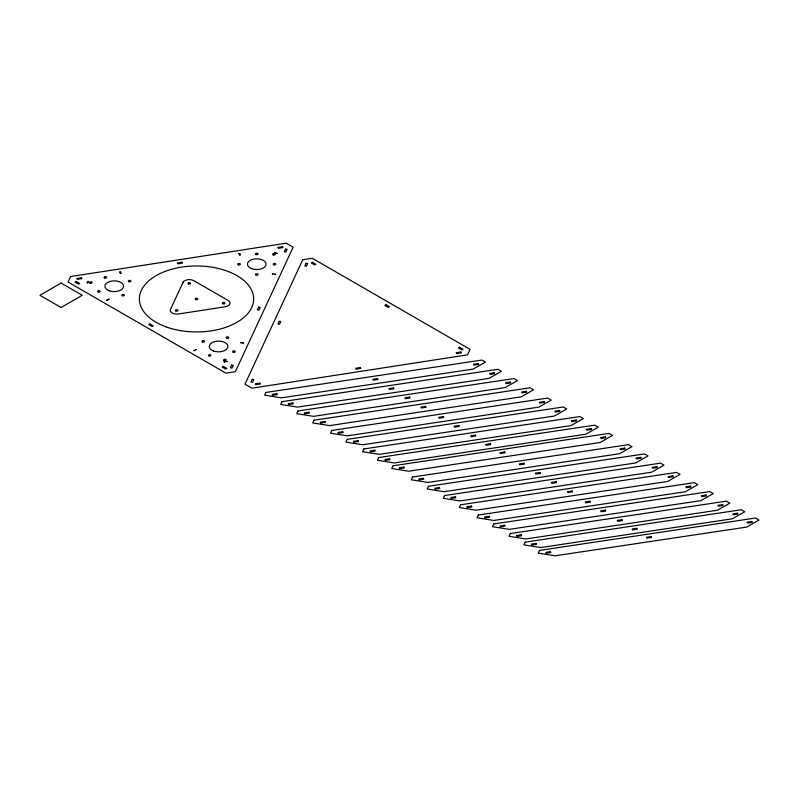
<?xml version="1.0" encoding="UTF-8"?>
<svg xmlns="http://www.w3.org/2000/svg" width="799" height="799" viewBox="0 0 799 799"><rect width="100%" height="100%" fill="white"/><g stroke="black" fill="none" stroke-linecap="round" stroke-linejoin="round"><path stroke-width="1.2" d="M87.031 282.736L88.07 282.766L87.031 282.716M87.59 281.528L88.629 281.558L87.6 281.508M240.469 342.671L241.508 342.691L240.469 342.641M242.566 342.991L243.605 343.021L242.586 342.931M272.379 273.917L273.408 273.947L272.379 273.897M274.476 274.247L275.515 274.277L274.476 274.227M106.666 300.194L107.705 300.214L106.666 300.194M108.205 299.305L109.243 299.355L108.225 299.245M193.837 350.521L194.876 350.541L193.837 350.501M195.375 349.632L196.414 349.652L195.375 349.632M274.816 252.554L275.855 252.594L274.826 252.514M276.354 253.443L277.393 253.463L276.364 253.423M119.73 272.05L120.759 272.089L119.73 272.03M120.289 273.268L121.328 273.298L120.299 273.228M224.09 361.857L225.118 361.907L224.11 361.787M226.197 361.528L227.226 361.567L226.207 361.488M238.801 253.633L239.84 253.673L238.801 253.633M239.36 254.851L240.399 254.881L239.37 254.821M70.592 276.544L68.045 282.027L225.867 373.143L235.365 371.675L293.133 247.201L286.182 243.196L70.592 276.544M183.021 282.357L170.447 309.443A6.472 3.735 0 0 0 178.377 314.017L225.288 306.766A6.472 3.735 0 0 0 228.194 300.504L193.847 280.679A6.472 3.735 0 0 0 183.021 282.357M231.69 365.133L230.432 367.84L232 368.089L233.258 365.373L231.69 365.133M258.616 307.116L257.358 309.822L258.926 310.062L260.184 307.355L258.616 307.116M285.543 249.098L284.284 251.805L285.852 252.045L287.111 249.338L285.543 249.098M302.761 259.715L244.993 384.179L251.945 388.194L467.525 354.836L470.072 349.363L312.249 258.247L302.761 259.715M252.264 379.335L251.016 382.042L252.574 382.292L253.832 379.575L252.264 379.335M279.201 321.318L277.942 324.024L279.5 324.264L280.759 321.558L279.201 321.318M306.127 263.3L304.868 266.007L306.426 266.247L307.685 263.54L306.127 263.3M265.977 392.439L264.669 395.175L281.428 397.842L473.058 369.108L485.442 362.067L481.997 360.049L265.977 392.439M281.997 401.687L280.689 404.424L297.458 407.1L489.078 378.366L501.472 371.315L498.027 369.298L281.997 401.687M298.027 410.946L296.719 413.672L313.488 416.349L505.108 387.615L517.502 380.574L514.057 378.556L298.027 410.946M314.057 420.194L312.749 422.931L329.508 425.607L521.138 396.873L533.522 389.822L530.077 387.805L314.057 420.194M331.795 430.441L330.486 433.178L347.255 435.845L538.876 407.12L551.27 400.069L547.824 398.052L331.795 430.441M347.255 439.36L345.947 442.097L362.706 444.773L554.336 416.039L566.721 408.988L563.275 406.971L347.255 439.36M363.855 448.948L362.546 451.685L379.305 454.351L570.935 425.627L583.33 418.576L579.874 416.559L363.855 448.948M378.736 457.537L377.428 460.274L394.197 462.951L585.817 434.217L598.211 427.165L594.766 425.148L378.736 457.537M393.048 465.797L391.74 468.534L408.499 471.21L600.129 442.476L612.513 435.425L609.068 433.408L393.048 465.797M412.504 477.033L411.195 479.77L427.964 482.446L619.585 453.712L631.979 446.661L628.533 444.644L412.504 477.033M428.534 486.291L427.225 489.028L443.994 491.695L635.614 462.971L648.009 455.919L644.563 453.902L428.534 486.291M444.564 495.54L443.255 498.276L460.014 500.953L651.644 472.219L664.029 465.168L660.583 463.15L444.564 495.54M460.584 504.798L459.275 507.535L476.044 510.201L667.664 481.467L680.059 474.426L676.613 472.409L460.584 504.798M478.331 515.035L477.023 517.772L493.792 520.449L685.412 491.715L697.807 484.673L694.361 482.646L478.331 515.035M493.782 523.964L492.474 526.701L509.243 529.367L700.863 500.643L713.257 493.592L709.812 491.575L493.782 523.964M510.381 533.542L509.073 536.279L525.842 538.955L717.462 510.221L729.857 503.18L726.411 501.153L510.381 533.542M525.263 542.141L523.964 544.868L540.723 547.545L732.353 518.811L744.738 511.769L741.292 509.752L525.263 542.141M539.575 550.401L538.266 553.138L555.035 555.804L746.656 527.08L759.05 520.029L755.604 518.012L539.575 550.401M61.104 283.066L39.95 295.28L61.104 307.495L82.247 295.28L61.104 283.066M76.255 281.478L75.106 282.137L78.542 284.114L79.69 283.455L76.255 281.478M149.822 323.945L148.674 324.604L152.11 326.591L153.258 325.932L149.822 323.945M312.439 262.322L311.3 262.981L314.736 264.958L315.875 264.299L312.439 262.322M223.39 366.421L222.242 367.081L225.678 369.068L226.826 368.399L223.39 366.421M386.007 304.789L384.868 305.458L388.304 307.435L389.443 306.776L386.007 304.789M459.575 347.265L458.436 347.925L461.862 349.912L463.011 349.253L459.575 347.265M81.498 277.762L76.804 278.481L77.223 279.39L81.917 278.661L81.498 277.762M181.992 262.212L177.298 262.941L177.718 263.84L182.412 263.121L181.992 262.212M282.486 246.671L277.792 247.39L278.212 248.299L282.906 247.57L282.486 246.671M259.915 383.091L255.221 383.81L255.64 384.719L260.334 383.989L259.915 383.091M360.409 367.54L355.715 368.269L356.134 369.168L360.818 368.449L360.409 367.54M460.903 351.999L456.209 352.719L456.628 353.627L461.313 352.898L460.903 351.999M276.863 393.697L272.159 394.406L272.569 395.315L277.263 394.606L276.863 393.697M377.557 378.606L372.853 379.305L373.263 380.214L377.967 379.505L377.557 378.606M478.261 363.505L473.557 364.204L473.967 365.113L478.661 364.404L478.261 363.505M292.883 402.956L288.189 403.655L288.589 404.564L293.293 403.855L292.883 402.956M393.587 387.855L388.883 388.564L389.293 389.463L393.997 388.763L393.587 387.855M494.281 372.753L489.587 373.463L489.987 374.371L494.691 373.662L494.281 372.753M308.913 412.204L304.209 412.913L304.619 413.812L309.323 413.113L308.913 412.204M409.607 397.113L404.913 397.812L405.323 398.721L410.017 398.012L409.607 397.113M510.311 382.012L505.607 382.711L506.017 383.62L510.721 382.911L510.311 382.012M324.943 421.463L320.239 422.162L320.649 423.071L325.343 422.361L324.943 421.463M425.637 406.361L420.943 407.071L421.343 407.969L426.047 407.27L425.637 406.361M526.341 391.26L521.637 391.969L522.047 392.868L526.741 392.169L526.341 391.26M342.681 431.71L337.987 432.409L338.386 433.318L343.091 432.609L342.681 431.71M443.385 416.609L438.681 417.308L439.09 418.217L443.795 417.507L443.385 416.609M544.079 401.507L539.385 402.217L539.784 403.115L544.489 402.416L544.079 401.507M358.142 440.629L353.438 441.328L353.847 442.237L358.551 441.527L358.142 440.629M458.836 425.527L454.142 426.237L454.541 427.135L459.245 426.436L458.836 425.527M559.54 410.426L554.836 411.135L555.245 412.044L559.939 411.335L559.54 410.426M374.741 450.207L370.037 450.916L370.446 451.825L375.15 451.115L374.741 450.207M475.435 435.115L470.741 435.815L471.14 436.723L475.844 436.014L475.435 435.115M576.139 420.014L571.435 420.723L571.844 421.622L576.538 420.923L576.139 420.014M389.622 458.806L384.918 459.505L385.328 460.414L390.032 459.705L389.622 458.806M490.316 443.705L485.622 444.414L486.022 445.313L490.726 444.614L490.316 443.705M591.02 428.604L586.316 429.313L586.726 430.212L591.43 429.512L591.02 428.604M403.934 467.065L399.23 467.775L399.64 468.673L404.334 467.974L403.934 467.065M504.628 451.964L499.924 452.673L500.334 453.572L505.038 452.873L504.628 451.964M605.332 436.863L600.628 437.572L601.038 438.481L605.732 437.772L605.332 436.863M423.39 478.301L418.696 479.01L419.095 479.909L423.8 479.21L423.39 478.301M524.094 463.2L519.39 463.909L519.799 464.808L524.494 464.109L524.094 463.2M624.788 448.099L620.084 448.808L620.493 449.717L625.198 449.008L624.788 448.099M439.42 487.55L434.716 488.259L435.125 489.168L439.83 488.459L439.42 487.55M540.114 472.459L535.42 473.158L535.819 474.067L540.524 473.358L540.114 472.459M640.818 457.358L636.114 458.067L636.523 458.966L641.227 458.266L640.818 457.358M455.45 496.808L450.746 497.507L451.155 498.416L455.849 497.707L455.45 496.808M556.144 481.707L551.44 482.416L551.849 483.315L556.553 482.616L556.144 481.707M656.848 466.606L652.144 467.315L652.553 468.224L657.247 467.515L656.848 466.606M471.47 506.057L466.776 506.766L467.175 507.675L471.879 506.966L471.47 506.057M572.174 490.966L567.47 491.665L567.879 492.574L572.583 491.864L572.174 490.966M672.868 475.864L668.174 476.564L668.573 477.472L673.277 476.763L672.868 475.864M489.218 516.304L484.514 517.013L484.923 517.912L489.627 517.213L489.218 516.304M589.912 501.203L585.218 501.912L585.627 502.821L590.321 502.112L589.912 501.203M690.616 486.112L685.912 486.811L686.321 487.72L691.025 487.01L690.616 486.112M504.668 525.223L499.974 525.932L500.374 526.841L505.078 526.132L504.668 525.223M605.372 510.132L600.668 510.831L601.078 511.74L605.782 511.03L605.372 510.132M706.066 495.03L701.372 495.74L701.772 496.638L706.476 495.939L706.066 495.03M521.268 534.811L516.573 535.52L516.973 536.419L521.677 535.72L521.268 534.811M621.972 519.71L617.267 520.419L617.677 521.318L622.381 520.618L621.972 519.71M722.666 504.618L717.971 505.318L718.371 506.226L723.075 505.517L722.666 504.618M536.149 543.4L531.455 544.109L531.864 545.008L536.558 544.309L536.149 543.4M636.853 528.309L632.149 529.008L632.558 529.917L637.262 529.208L636.853 528.309M737.547 513.208L732.853 513.907L733.262 514.816L737.956 514.107L737.547 513.208M550.461 551.67L545.767 552.369L546.166 553.278L550.871 552.568L550.461 551.67M651.165 536.568L646.461 537.268L646.87 538.176L651.565 537.467L651.165 536.568M751.859 521.467L747.165 522.176L747.564 523.075L752.268 522.376L751.859 521.467M166.781 327.141A57.148 32.999 0 0 0 253.663 299.745A57.148 32.999 0 0 0 169.138 270.002A57.148 32.999 0 0 0 166.781 327.141M208.978 355.964A1.298 0.749 0 0 0 210.996 355.395A1.298 0.749 0 0 0 209.138 354.676A1.298 0.749 0 0 0 208.978 355.964M202.566 342.002A1.298 0.749 0 0 0 204.504 341.353A1.298 0.749 0 0 0 202.566 340.704A1.298 0.749 0 0 0 202.566 342.002M226.726 338.217A1.298 0.749 0 0 0 228.744 337.657A1.298 0.749 0 0 0 226.886 336.928A1.298 0.749 0 0 0 226.726 338.217M233.218 352.209A1.298 0.749 0 0 0 235.236 351.65A1.298 0.749 0 0 0 233.378 350.921A1.298 0.749 0 0 0 233.218 352.209M224.219 360.659A1.298 0.749 0 0 0 226.157 360.019A1.298 0.749 0 0 0 224.219 359.37A1.298 0.749 0 0 0 224.219 360.659M222.891 303.77A1.298 0.749 0 0 0 224.909 303.211A1.298 0.749 0 0 0 223.051 302.481A1.298 0.749 0 0 0 222.891 303.77M188.544 283.945A1.298 0.749 0 0 0 190.562 283.375A1.298 0.749 0 0 0 188.704 282.656A1.298 0.749 0 0 0 188.544 283.945M176.05 311.061A1.298 0.749 0 0 0 177.997 310.412A1.298 0.749 0 0 0 176.05 309.762A1.298 0.749 0 0 0 176.05 311.061M195.805 299.585A1.298 0.749 0 0 0 197.822 299.016A1.298 0.749 0 0 0 195.965 298.287A1.298 0.749 0 0 0 195.805 299.585M213.363 350.921A9.308 5.373 0 0 0 227.865 346.856A9.308 5.373 0 0 0 214.512 341.642A9.308 5.373 0 0 0 213.363 350.921M251.735 268.704A9.308 5.373 0 0 0 266.067 264.439A9.308 5.373 0 0 0 252.504 259.405A9.308 5.373 0 0 0 251.735 268.704M273.238 254.901A1.298 0.749 0 0 0 275.236 254.302A1.298 0.749 0 0 0 273.348 253.603A1.298 0.749 0 0 0 273.238 254.901M256.07 254.571A1.298 0.749 0 0 0 258.067 253.972A1.298 0.749 0 0 0 256.179 253.273A1.298 0.749 0 0 0 256.07 254.571M238.322 264.809A1.298 0.749 0 0 0 240.319 264.219A1.298 0.749 0 0 0 238.432 263.52A1.298 0.749 0 0 0 238.322 264.809M256.07 275.056A1.298 0.749 0 0 0 258.067 274.466A1.298 0.749 0 0 0 256.179 273.767A1.298 0.749 0 0 0 256.07 275.056M273.817 264.809A1.298 0.749 0 0 0 275.805 264.219A1.298 0.749 0 0 0 273.917 263.52A1.298 0.749 0 0 0 273.817 264.809M109.393 290.826A9.308 5.373 0 0 0 123.545 286.362A9.308 5.373 0 0 0 109.783 281.518A9.308 5.373 0 0 0 109.393 290.826M90.107 283.246A1.298 0.749 0 0 0 92.075 282.616A1.298 0.749 0 0 0 90.157 281.947A1.298 0.749 0 0 0 90.107 283.246M98.197 291.995A1.298 0.749 0 0 0 100.165 291.375A1.298 0.749 0 0 0 98.247 290.696A1.298 0.749 0 0 0 98.197 291.995M122.437 295.74A1.298 0.749 0 0 0 124.404 295.121A1.298 0.749 0 0 0 122.487 294.451A1.298 0.749 0 0 0 122.437 295.74M128.929 281.747A1.298 0.749 0 0 0 130.906 281.128A1.298 0.749 0 0 0 128.989 280.449A1.298 0.749 0 0 0 128.929 281.747M104.689 278.002A1.298 0.749 0 0 0 106.666 277.373A1.298 0.749 0 0 0 104.749 276.704A1.298 0.749 0 0 0 104.689 278.002"/></g></svg>
